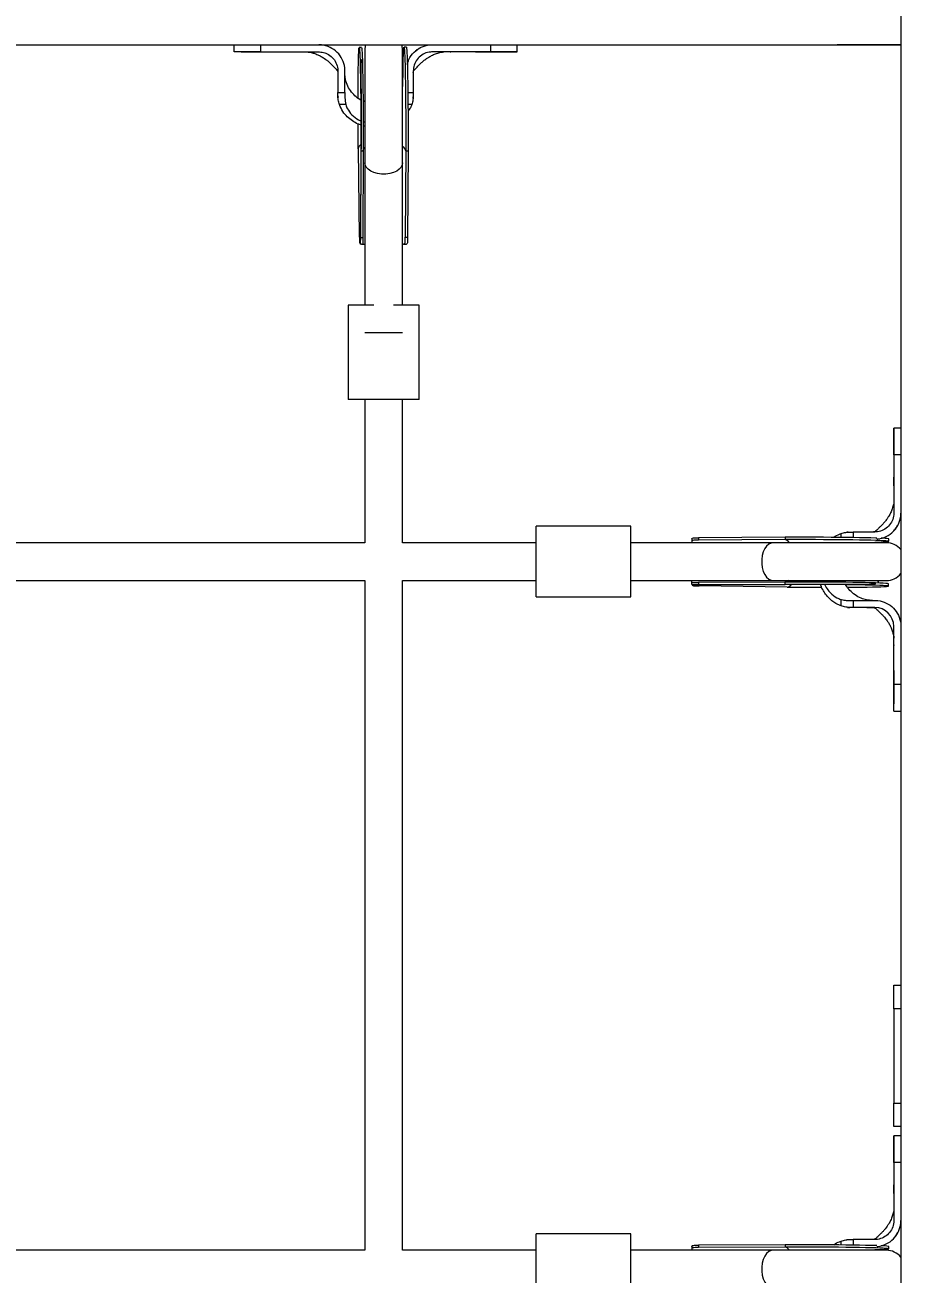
# Model space of a CAD drawing. Header units: millimetres. Extents: x -6879 to 7341, y -8047 to 7187.
# Drawn here: x -3356 to -2981, y 843 to 1373 of the extents above; entities that cross this region are included whole.
import ezdxf

# ---------------------------------------------------------------- set-up
doc = ezdxf.new("R2010")
doc.units = ezdxf.units.MM
for name, color, linetype in [('DIKOM_ОБЪЕКТ', 7, 'Continuous'), ('DIKOM_РАЗМЕР_ЗОНА', 7, 'Continuous'), ('DIKOM_РАЗМЕР_ОБЪЕКТА', 7, 'Continuous')]:
    doc.layers.add(name, color=color, linetype=linetype)
doc.styles.add('style1', font='arial.ttf', dxfattribs={"width": 0.8})
doc.dimstyles.new('1-50', dxfattribs={"dimtxt": 300, "dimasz": 200, "dimexe": 100, "dimexo": 0, "dimgap": 100, "dimtad": 0, "dimdec": 0, "dimtxsty": 'style1', "dimcen": 0, "dimclrd": 7, "dimclre": 7, "dimadec": 1, "dimazin": 2, "dimtfac": 1, "dimtdec": 0, "dimtmove": 1, "dimatfit": 3, "dimfxl": 0, "dimlwd": 25, "dimlwe": 18, "dimarcsym": 0})

# ---------------------------------------------------------------- blocks, each defined once
blk = doc.blocks.new('*D20')
at = {"layer": 'Defpoints', "color": 0, "transparency": 16777216}
for p in [(-335.47, 4138.44), (-5198.79, -5966.88), (-1568.13, -5966.88)]:
    blk.add_point(p, dxfattribs=at)
at = {"layer": 'DIKOM_РАЗМЕР_ОБЪЕКТА', "color": 7, "lineweight": 18, "transparency": 16777216}
for p, q in [((-335.47, 4138.44), (-5298.79, 4138.44)), ((-1568.13, -5966.88), (-5298.79, -5966.88))]:
    blk.add_line(p, q, dxfattribs=at)
at = {"layer": 'DIKOM_РАЗМЕР_ОБЪЕКТА', "color": 7, "lineweight": 25, "transparency": 16777216}
for p, q in [((-5198.79, 3938.44), (-5198.79, -81.84)), ((-5198.79, -5766.88), (-5198.79, -1161.62))]:
    blk.add_line(p, q, dxfattribs=at)
at = {"layer": 'DIKOM_РАЗМЕР_ОБЪЕКТА', "color": 7, "transparency": 16777216}
for points in [[(-5232.12, 3938.44), (-5165.46, 3938.44), (-5198.79, 4138.44)], [(-5232.12, -5766.88), (-5165.46, -5766.88), (-5198.79, -5966.88)]]:
    blk.add_solid(points, dxfattribs=at)
at = {"layer": 'DIKOM_РАЗМЕР_ОБЪЕКТА', "color": 0, "transparency": 16777216, "insert": (-5198.79, -621.73), "char_height": 300, "attachment_point": 5, "rotation": 90, "style": 'style1'}
blk.add_mtext('10100', dxfattribs=at)
blk = doc.blocks.new('*D19')
at = {"layer": 'Defpoints', "color": 0, "transparency": 16777216}
for p in [(5624.04, 6094.27), (-4435.35, 2864.29), (5624.04, -2640.11)]:
    blk.add_point(p, dxfattribs=at)
at = {"layer": 'DIKOM_РАЗМЕР_ОБЪЕКТА', "color": 7, "lineweight": 18, "transparency": 16777216}
for p, q in [((-4435.35, 2864.29), (-4435.35, 6194.27)), ((5624.04, -2640.11), (5624.04, 6194.27))]:
    blk.add_line(p, q, dxfattribs=at)
at = {"layer": 'DIKOM_РАЗМЕР_ОБЪЕКТА', "color": 7, "lineweight": 25, "transparency": 16777216}
for p, q in [((-4235.35, 6094.27), (2113.67, 6094.27)), ((5424.04, 6094.27), (3193.46, 6094.27))]:
    blk.add_line(p, q, dxfattribs=at)
at = {"layer": 'DIKOM_РАЗМЕР_ОБЪЕКТА', "color": 7, "transparency": 16777216}
for points in [[(-4235.35, 6127.6), (-4235.35, 6060.94), (-4435.35, 6094.27)], [(5424.04, 6127.6), (5424.04, 6060.94), (5624.04, 6094.27)]]:
    blk.add_solid(points, dxfattribs=at)
at = {"layer": 'DIKOM_РАЗМЕР_ОБЪЕКТА', "color": 0, "transparency": 16777216, "insert": (2653.56, 6094.27), "char_height": 300, "attachment_point": 5, "style": 'style1'}
blk.add_mtext('10100', dxfattribs=at)
blk = doc.blocks.new('*D18')
at = {"layer": 'Defpoints', "color": 0, "transparency": 16777216}
for p in [(-342.29, 5666.7), (-6681.79, -8047.27), (-1651.48, -8047.27)]:
    blk.add_point(p, dxfattribs=at)
at = {"layer": 'DIKOM_РАЗМЕР_ЗОНА', "color": 7, "lineweight": 18, "transparency": 16777216}
for p, q in [((-342.29, 5666.7), (-6781.79, 5666.7)), ((-1651.48, -8047.27), (-6781.79, -8047.27))]:
    blk.add_line(p, q, dxfattribs=at)
at = {"layer": 'DIKOM_РАЗМЕР_ЗОНА', "color": 7, "lineweight": 25, "transparency": 16777216}
for p, q in [((-6681.79, 5466.7), (-6681.79, -340.84)), ((-6681.79, -7847.27), (-6681.79, -1420.62))]:
    blk.add_line(p, q, dxfattribs=at)
at = {"layer": 'DIKOM_РАЗМЕР_ЗОНА', "color": 7, "transparency": 16777216}
for points in [[(-6715.12, 5466.7), (-6648.46, 5466.7), (-6681.79, 5666.7)], [(-6715.12, -7847.27), (-6648.46, -7847.27), (-6681.79, -8047.27)]]:
    blk.add_solid(points, dxfattribs=at)
at = {"layer": 'DIKOM_РАЗМЕР_ЗОНА', "color": 0, "transparency": 16777216, "insert": (-6681.79, -880.73), "char_height": 300, "attachment_point": 5, "rotation": 90, "style": 'style1'}
blk.add_mtext('13700', dxfattribs=at)
blk = doc.blocks.new('*D17')
at = {"layer": 'Defpoints', "color": 0, "transparency": 16777216}
for p in [(-5935.35, 6990.27), (-5935.35, 998.27), (7340.79, -2830.86)]:
    blk.add_point(p, dxfattribs=at)
at = {"layer": 'DIKOM_РАЗМЕР_ЗОНА', "color": 7, "lineweight": 18, "transparency": 16777216}
for p, q in [((-5935.35, 998.27), (-5935.35, 7090.27)), ((7340.79, -2830.86), (7340.79, 7090.27))]:
    blk.add_line(p, q, dxfattribs=at)
at = {"layer": 'DIKOM_РАЗМЕР_ЗОНА', "color": 7, "lineweight": 25, "transparency": 16777216}
for p, q in [((-5735.35, 6990.27), (2016.67, 6990.27)), ((7140.79, 6990.27), (3096.46, 6990.27))]:
    blk.add_line(p, q, dxfattribs=at)
at = {"layer": 'DIKOM_РАЗМЕР_ЗОНА', "color": 7, "transparency": 16777216}
for points in [[(-5735.35, 7023.6), (-5735.35, 6956.94), (-5935.35, 6990.27)], [(7140.79, 7023.6), (7140.79, 6956.94), (7340.79, 6990.27)]]:
    blk.add_solid(points, dxfattribs=at)
at = {"layer": 'DIKOM_РАЗМЕР_ЗОНА', "color": 0, "transparency": 16777216, "insert": (2556.56, 6990.27), "char_height": 300, "attachment_point": 5, "style": 'style1'}
blk.add_mtext('13300', dxfattribs=at)

msp = doc.modelspace()

# ---------------------------------------------------------------- linework, layer by layer
at = {"layer": 'DIKOM_ОБЪЕКТ', "color": 7, "linetype": 'Continuous', "lineweight": 15}
for p, q in [((-2985.35, 1464.18), (-2985.35, 164.18)), ((-4335.35, 1364.18), (-2985.35, 1364.18)), ((-3267.92, 1364.18), (-3267.92, 1361.18)), ((-3256.64, 1364.18), (-3256.64, 1361.18)), ((-3256.64, 1361.18), (-3231.93, 1361.18)), ((-3213.86, 1363.12), (-3214.86, 1363.12)), ((-3212.47, 1362.12), (-3212.47, 1314.12)), ((-3196.47, 1314.12), (-3196.47, 1362.12)), ((-3194.86, 1363.19), (-3195.86, 1363.19)), ((-3190.54, 1361.97), (-3191.35, 1361.22)), ((-3188.89, 1362.93), (-3190.65, 1361.88)), ((-3159.2, 1361.18), (-3183.92, 1361.18)), ((-3159.2, 1364.18), (-3159.2, 1361.18)), ((-3156.41, 1361.18), (-3155.14, 1361.18)), ((-3153.2, 1361.18), (-3147.93, 1361.18)), ((-3147.92, 1361.18), (-3147.92, 1364.18)), ((-2985.35, 1364.18), (-3012.35, 1364.18)), ((-3223.92, 1353.18), (-3223.92, 1352.18)), ((-3223.92, 1352.18), (-3223.92, 1344.04)), ((-3220.92, 1352.18), (-3220.92, 1353.18)), ((-3220.92, 1344.04), (-3220.92, 1352.18)), ((-3191.92, 1353.18), (-3191.92, 1352.18)), ((-3191.92, 1352.18), (-3191.92, 1344.04)), ((-3223.92, 1344.04), (-3220.92, 1344.04)), ((-3223.89, 1342.55), (-3223.87, 1341.83)), ((-3223.89, 1342.53), (-3223.83, 1341.83)), ((-3212.47, 1340.06), (-3213.2, 1340.38)), ((-3194.24, 1344.04), (-3191.92, 1344.04)), ((-3192.01, 1341.41), (-3191.98, 1342.1)), ((-3220.53, 1338.83), (-3223.25, 1338.83)), ((-3192.59, 1338.83), (-3194.19, 1338.83)), ((-3213.15, 1331.67), (-3212.47, 1331.42)), ((-3215.24, 1320.16), (-3214.8, 1282.89)), ((-3214.15, 1319.27), (-3214.34, 1281.3)), ((-3214.15, 1319.18), (-3214.33, 1282.5)), ((-3214.15, 1319.26), (-3214.15, 1319.18)), ((-3214.15, 1319.18), (-3213.15, 1319.18)), ((-3213.15, 1319.18), (-3213.33, 1282.51)), ((-3213.15, 1319.34), (-3212.99, 1319.93)), ((-3195.15, 1319.25), (-3195.34, 1282.58)), ((-3195.15, 1319.25), (-3194.15, 1319.26)), ((-3194.15, 1319.26), (-3194.34, 1282.58)), ((-3212.47, 1314.12), (-3212.47, 1253.83)), ((-3196.47, 1253.83), (-3196.47, 1314.12)), ((-3214.33, 1282.5), (-3213.33, 1282.51)), ((-3195.34, 1282.58), (-3194.34, 1282.58)), ((-3213.95, 1279.62), (-3212.9, 1279.63)), ((-3195.93, 1279.69), (-3194.87, 1279.7)), ((-3219.47, 1253.83), (-3219.47, 1213.83)), ((-3208.62, 1253.83), (-3219.47, 1253.83)), ((-3189.47, 1253.83), (-3200.32, 1253.83)), ((-3189.47, 1213.83), (-3189.47, 1253.83)), ((-3196.47, 1242.12), (-3212.47, 1242.12)), ((-3189.47, 1213.83), (-3219.47, 1213.83)), ((-3212.47, 1213.83), (-3212.47, 1153.06)), ((-3196.47, 1153.06), (-3196.47, 1213.83)), ((-2988.35, 1201.61), (-2988.35, 1196.33)), ((-2985.35, 1201.61), (-2988.35, 1201.61)), ((-2988.35, 1195.02), (-2988.35, 1198.13)), ((-2988.35, 1195.25), (-2988.35, 1197.49)), ((-2988.35, 1190.33), (-2988.35, 1165.61)), ((-2985.35, 1190.33), (-2988.35, 1190.33)), ((-3099.81, 1160.06), (-3139.81, 1160.06)), ((-3139.81, 1145.06), (-3139.81, 1160.06)), ((-3099.81, 1145.06), (-3099.81, 1160.06)), ((-2987.65, 1158.88), (-2986.6, 1160.64)), ((-3073.95, 1154.66), (-3073.95, 1153.61)), ((-3034.39, 1155.38), (-3071.07, 1155.19)), ((-3071.07, 1155.19), (-3071.07, 1154.19)), ((-3034.39, 1155.38), (-3034.39, 1154.38)), ((-3010.7, 1155.3), (-3010.7, 1156.95)), ((-3007.61, 1157.53), (-3008.18, 1157.52)), ((-2997.35, 1157.61), (-3005.49, 1157.61)), ((-3005.49, 1157.61), (-3005.49, 1155.23)), ((-2996.35, 1157.61), (-2997.35, 1157.61)), ((-2990.46, 1153.67), (-2990.45, 1154.67)), ((-2988.31, 1158.18), (-2988.01, 1158.51)), ((-3212.47, 1153.06), (-3496.47, 1153.06)), ((-3139.81, 1153.06), (-3196.47, 1153.06)), ((-3039.53, 1153.06), (-3099.81, 1153.06)), ((-3034.39, 1154.38), (-3071.07, 1154.19)), ((-2991.53, 1153.06), (-3039.53, 1153.06)), ((-3139.81, 1130.06), (-3139.81, 1145.06)), ((-3099.81, 1130.06), (-3099.81, 1145.06)), ((-3496.47, 1137.06), (-3212.47, 1137.06)), ((-3212.47, 1137.06), (-3212.47, 853.06)), ((-3196.47, 1137.06), (-3139.81, 1137.06)), ((-3196.47, 853.06), (-3196.47, 1137.06)), ((-3099.81, 1137.06), (-3039.53, 1137.06)), ((-3074.02, 1136.63), (-3074.02, 1135.58)), ((-3072.18, 1135.19), (-3034.38, 1135.38)), ((-3034.46, 1136.38), (-3071.14, 1136.2)), ((-3071.14, 1136.2), (-3071.14, 1135.2)), ((-3034.47, 1135.38), (-3071.14, 1135.2)), ((-3033.49, 1134.29), (-3070.76, 1134.73)), ((-3039.53, 1137.06), (-2991.53, 1137.06)), ((-3034.46, 1136.38), (-3034.47, 1135.38)), ((-3034.47, 1135.38), (-3034.38, 1135.38)), ((-3033.72, 1136.54), (-3034.31, 1136.38)), ((-2990.53, 1134.67), (-2990.53, 1135.67)), ((-3139.81, 1130.06), (-3099.81, 1130.06)), ((-3010.7, 1126.28), (-3010.7, 1129)), ((-3005.49, 1128.61), (-3005.49, 1125.61)), ((-3005.49, 1128.61), (-2997.35, 1128.61)), ((-2997.35, 1128.61), (-2996.35, 1128.61)), ((-3007.98, 1125.67), (-3007.2, 1125.66)), ((-3007.7, 1125.66), (-3007, 1125.65)), ((-2997.35, 1125.61), (-3005.49, 1125.61)), ((-2996.35, 1125.61), (-2997.35, 1125.61)), ((-2988.35, 1092.9), (-2988.35, 1117.61)), ((-2988.35, 1094.12), (-2988.35, 1087.49)), ((-2985.35, 1092.9), (-2988.35, 1092.9)), ((-2988.35, 1092.72), (-2988.35, 1092.33)), ((-2988.35, 1087.42), (-2988.35, 1084.69)), ((-2988.35, 1081.61), (-2985.35, 1081.61)), ((-2988.35, 965.48), (-2985.35, 965.48)), ((-2988.35, 955.48), (-2988.35, 965.48)), ((-2985.35, 955.48), (-2988.35, 955.48)), ((-2988.35, 955.48), (-2988.35, 915.48)), ((-2988.35, 915.48), (-2985.35, 915.48)), ((-2988.35, 905.48), (-2988.35, 915.48)), ((-2985.35, 905.48), (-2988.35, 905.48)), ((-2988.35, 901.61), (-2988.35, 896.33)), ((-2985.35, 901.61), (-2988.35, 901.61)), ((-2988.35, 895.02), (-2988.35, 898.13)), ((-2988.35, 895.25), (-2988.35, 897.49)), ((-2988.35, 890.33), (-2988.35, 865.61)), ((-2985.35, 890.33), (-2988.35, 890.33)), ((-3099.81, 860.06), (-3139.81, 860.06)), ((-3139.81, 845.06), (-3139.81, 860.06)), ((-3099.81, 845.06), (-3099.81, 860.06)), ((-2988.31, 858.18), (-2988.01, 858.51)), ((-2987.65, 858.88), (-2986.6, 860.64)), ((-3212.47, 853.06), (-3496.47, 853.06)), ((-3139.81, 853.06), (-3196.47, 853.06)), ((-3039.53, 853.06), (-3099.81, 853.06)), ((-3073.95, 854.66), (-3073.95, 853.61)), ((-3034.39, 855.38), (-3071.07, 855.19)), ((-3071.07, 855.19), (-3071.07, 854.19)), ((-3034.39, 854.38), (-3071.07, 854.19)), ((-2991.53, 853.06), (-3039.53, 853.06)), ((-3034.39, 855.38), (-3034.39, 854.38)), ((-3010.7, 855.3), (-3010.7, 856.95)), ((-3007.61, 857.53), (-3008.18, 857.52)), ((-2997.35, 857.61), (-3005.49, 857.61)), ((-3005.49, 857.61), (-3005.49, 855.23)), ((-2996.35, 857.61), (-2997.35, 857.61)), ((-2990.46, 853.67), (-2990.45, 854.67)), ((-3139.81, 830.06), (-3139.81, 845.06)), ((-3099.81, 830.06), (-3099.81, 845.06))]:
    msp.add_line(p, q, dxfattribs=at)
at = {"layer": 'DIKOM_ОБЪЕКТ', "color": 7, "linetype": 'Continuous', "lineweight": 15, "flags": 128}
for points in [[(-3215.34, 1341.65), (-3215.33, 1342.88), (-3215.32, 1345.93), (-3215.3, 1348.82), (-3215.27, 1351.52), (-3215.24, 1354), (-3215.2, 1356.22), (-3215.16, 1358.17), (-3215.11, 1359.82), (-3215.06, 1361.15), (-3215, 1362.15), (-3214.94, 1362.8), (-3214.88, 1363.1), (-3214.82, 1363.04), (-3214.75, 1362.63), (-3214.69, 1361.86), (-3214.62, 1360.76), (-3214.56, 1359.32), (-3214.5, 1357.58), (-3214.44, 1355.54), (-3214.39, 1353.23), (-3214.34, 1350.68), (-3214.29, 1347.91), (-3214.25, 1344.97), (-3214.21, 1341.87), (-3214.18, 1338.67), (-3214.16, 1335.39), (-3214.15, 1332.07), (-3214.14, 1328.75), (-3214.13, 1325.47), (-3214.14, 1322.27), (-3214.15, 1319.18), (-3214.15, 1319.18)], [(-3213.86, 1363.12), (-3213.82, 1363.04), (-3213.75, 1362.63), (-3213.69, 1361.87), (-3213.62, 1360.76), (-3213.56, 1359.33), (-3213.5, 1357.58), (-3213.44, 1355.54), (-3213.39, 1353.23), (-3213.34, 1350.68), (-3213.29, 1347.92), (-3213.25, 1344.97), (-3213.21, 1341.88), (-3213.18, 1338.67), (-3213.16, 1335.39), (-3213.15, 1332.07), (-3213.14, 1328.76), (-3213.13, 1325.48), (-3213.14, 1322.27), (-3213.15, 1319.18)], [(-3212.2, 1364.18), (-3212.27, 1363.9), (-3212.47, 1362.12)], [(-3196.47, 1362.12), (-3196.67, 1363.9), (-3196.74, 1364.18)], [(-3196.32, 1346.49), (-3196.3, 1348.9), (-3196.28, 1351.6), (-3196.24, 1354.07), (-3196.21, 1356.3), (-3196.16, 1358.24), (-3196.11, 1359.89), (-3196.06, 1361.22), (-3196, 1362.22), (-3195.94, 1362.87), (-3195.88, 1363.17), (-3195.82, 1363.11), (-3195.75, 1362.7), (-3195.69, 1361.94), (-3195.63, 1360.83), (-3195.56, 1359.4), (-3195.5, 1357.65), (-3195.44, 1355.61), (-3195.39, 1353.3), (-3195.34, 1350.75), (-3195.29, 1347.99), (-3195.25, 1345.04), (-3195.22, 1341.95), (-3195.19, 1338.74), (-3195.16, 1335.46), (-3195.15, 1332.14), (-3195.14, 1328.83), (-3195.14, 1325.55), (-3195.14, 1322.34), (-3195.15, 1319.25)], [(-3194.86, 1363.19), (-3194.82, 1363.12), (-3194.75, 1362.7), (-3194.69, 1361.94), (-3194.63, 1360.84), (-3194.56, 1359.4), (-3194.5, 1357.65), (-3194.44, 1355.62), (-3194.39, 1353.31), (-3194.34, 1350.76), (-3194.29, 1347.99), (-3194.25, 1345.05), (-3194.22, 1341.95), (-3194.19, 1338.75), (-3194.17, 1335.47), (-3194.15, 1332.15), (-3194.14, 1328.83), (-3194.14, 1325.55), (-3194.14, 1322.35), (-3194.15, 1319.26)], [(-3215.24, 1320.16), (-3215.27, 1323.29), (-3215.3, 1326.52), (-3215.32, 1329.81), (-3215.32, 1330.65)], [(-3212.99, 1319.93), (-3212.99, 1319.94), (-3212.47, 1320.63)], [(-3196.47, 1314.12), (-3196.58, 1313.34), (-3197.04, 1312.34), (-3197.85, 1311.42), (-3198.97, 1310.63), (-3200.35, 1310), (-3201.92, 1309.57), (-3203.61, 1309.34), (-3205.34, 1309.34), (-3207.03, 1309.57), (-3208.6, 1310), (-3209.97, 1310.63), (-3211.09, 1311.42), (-3211.9, 1312.34), (-3212.37, 1313.34), (-3212.47, 1314.12)], [(-2995.56, 1155.01), (-2995.99, 1155.03), (-2998.03, 1155.09), (-3000.34, 1155.14), (-3002.89, 1155.19), (-3005.66, 1155.24), (-3008.6, 1155.28), (-3011.69, 1155.31), (-3014.9, 1155.34), (-3018.18, 1155.36), (-3021.5, 1155.38), (-3024.82, 1155.39), (-3028.1, 1155.39), (-3031.3, 1155.39), (-3034.39, 1155.38)], [(-3039.53, 1153.06), (-3040.31, 1152.95), (-3041.31, 1152.49), (-3042.22, 1151.68), (-3043.02, 1150.56), (-3043.64, 1149.18), (-3044.08, 1147.61), (-3044.3, 1145.92), (-3044.3, 1144.19), (-3044.08, 1142.5), (-3043.64, 1140.93), (-3043.02, 1139.56), (-3042.22, 1138.44), (-3041.31, 1137.63), (-3040.31, 1137.16), (-3039.53, 1137.06)], [(-2996.4, 1153.34), (-2995.4, 1153.37), (-2993.75, 1153.42), (-2992.42, 1153.47), (-2991.43, 1153.53), (-2990.78, 1153.59), (-2990.48, 1153.65), (-2990.53, 1153.71), (-2990.95, 1153.78), (-2991.71, 1153.84), (-2992.82, 1153.9), (-2994.25, 1153.97), (-2996, 1154.03), (-2998.04, 1154.09), (-3000.34, 1154.14), (-3002.89, 1154.19), (-3005.66, 1154.24), (-3008.6, 1154.28), (-3011.7, 1154.31), (-3014.9, 1154.34), (-3018.18, 1154.36), (-3021.5, 1154.38), (-3024.82, 1154.39), (-3028.1, 1154.39), (-3031.3, 1154.39), (-3034.39, 1154.38)], [(-3007.94, 1134.21), (-3007.72, 1134.21), (-3004.82, 1134.23), (-3002.13, 1134.26), (-2999.65, 1134.29), (-2997.42, 1134.33), (-2995.48, 1134.37), (-2993.83, 1134.42), (-2992.5, 1134.47), (-2991.5, 1134.53), (-2990.85, 1134.59), (-2990.55, 1134.65), (-2990.61, 1134.71), (-2991.02, 1134.78), (-2991.78, 1134.84), (-2992.89, 1134.91), (-2994.32, 1134.97), (-2996.07, 1135.03), (-2998.11, 1135.09), (-3000.42, 1135.14), (-3002.97, 1135.19), (-3005.73, 1135.24), (-3008.68, 1135.28), (-3011.77, 1135.32), (-3014.98, 1135.35), (-3018.26, 1135.37), (-3021.58, 1135.38), (-3024.89, 1135.39), (-3028.17, 1135.4), (-3031.38, 1135.39), (-3034.47, 1135.38)], [(-2990.53, 1135.67), (-2990.6, 1135.71), (-2991.02, 1135.78), (-2991.78, 1135.84), (-2992.89, 1135.91), (-2994.32, 1135.97), (-2996.07, 1136.03), (-2998.11, 1136.09), (-3000.41, 1136.14), (-3002.96, 1136.19), (-3005.73, 1136.24), (-3008.67, 1136.28), (-3011.77, 1136.32), (-3014.97, 1136.35), (-3018.26, 1136.37), (-3021.57, 1136.38), (-3024.89, 1136.39), (-3028.17, 1136.4), (-3031.37, 1136.39), (-3034.46, 1136.38)], [(-3033.01, 1137.06), (-3033.71, 1136.54), (-3033.72, 1136.54)], [(-3033.49, 1134.29), (-3030.36, 1134.26), (-3027.13, 1134.23), (-3023.83, 1134.21), (-3020.51, 1134.2), (-3018.9, 1134.19)], [(-2988.37, 1109.77), (-2988.37, 1109.62), (-2988.37, 1109.48)], [(-3039.53, 853.06), (-3040.31, 852.95), (-3041.31, 852.49), (-3042.22, 851.68), (-3043.02, 850.56), (-3043.64, 849.18), (-3044.08, 847.61), (-3044.3, 845.92), (-3044.3, 844.19), (-3044.08, 842.5), (-3043.64, 840.93), (-3043.02, 839.56), (-3042.22, 838.44), (-3041.31, 837.63), (-3040.31, 837.16), (-3039.53, 837.06)], [(-2995.56, 855.01), (-2995.99, 855.03), (-2998.03, 855.09), (-3000.34, 855.14), (-3002.89, 855.19), (-3005.66, 855.24), (-3008.6, 855.28), (-3011.69, 855.31), (-3014.9, 855.34), (-3018.18, 855.36), (-3021.5, 855.38), (-3024.82, 855.39), (-3028.1, 855.39), (-3031.3, 855.39), (-3034.39, 855.38)], [(-2996.32, 853.35), (-2995.4, 853.37), (-2993.75, 853.42), (-2992.42, 853.47), (-2991.43, 853.53), (-2990.78, 853.59), (-2990.48, 853.65), (-2990.53, 853.71), (-2990.95, 853.78), (-2991.71, 853.84), (-2992.82, 853.9), (-2994.25, 853.97), (-2996, 854.03), (-2998.04, 854.09), (-3000.34, 854.14), (-3002.89, 854.19), (-3005.66, 854.24), (-3008.6, 854.28), (-3011.7, 854.31), (-3014.9, 854.34), (-3018.18, 854.36), (-3021.5, 854.38), (-3024.82, 854.39), (-3028.1, 854.39), (-3031.3, 854.39), (-3034.39, 854.38)]]:
    msp.add_lwpolyline(points, dxfattribs=at)
at = {"layer": 'DIKOM_ОБЪЕКТ', "color": 7, "linetype": 'Continuous', "lineweight": 15}
for centre, radius, start, end in [((-3212.56, 1319.74), 2.71, 122.8931, 171.0571), ((-3197.74, 1318.78), 2.63, 10.4296, 61.2083), ((-2993.57, 1137.17), 17.78, 79.9007, 90.3391), ((-3034.87, 1151.79), 2.63, 28.7931, 79.6009), ((-2991.53, 1145.06), 8, 39.4296, 90), ((-2991.53, 1145.06), 8, 270, 320.5704), ((-3033.9, 1136.94), 2.68, 278.7715, 326.0939), ((-2996.35, 1117.61), 8, 0.0008, 89.9983), ((-3034.87, 851.79), 2.63, 28.8011, 79.5979), ((-2993.57, 837.16), 17.79, 79.9043, 90.3356), ((-2991.53, 845.06), 8, 39.4296, 90)]:
    msp.add_arc(centre, radius, start, end, dxfattribs=at)
for points, knots in [([(-3256.64, 1361.18), (-3256.72, 1361.18), (-3257.13, 1361.18), (-3258.85, 1361.18), (-3261.26, 1361.18), (-3263.8, 1361.18), (-3265.64, 1361.18), (-3266.97, 1361.18), (-3267.78, 1361.18), (-3267.86, 1361.18), (-3267.9, 1361.18)], [0, 0, 0, 0, 0.012382, 0.06189, 0.261129, 0.409637, 0.562454, 0.710965, 0.863783, 1, 1, 1, 1]), ([(-3264.81, 1361.18), (-3263.9, 1361.18), (-3260.77, 1361.18), (-3257.63, 1361.18), (-3255.41, 1361.18)], [0, 0, 0, 0, 0.291679, 1, 1, 1, 1]), ([(-3257.29, 1361.18), (-3256.36, 1361.18), (-3254.4, 1361.18), (-3251.9, 1361.18), (-3250.6, 1361.18)], [0, 0, 0, 0, 0.477558, 1, 1, 1, 1]), ([(-3237.35, 1361.16), (-3237.28, 1361.16), (-3237.15, 1361.16), (-3237.02, 1361.16), (-3236.95, 1361.16)], [0, 0, 0, 0, 0.498407, 1, 1, 1, 1]), ([(-3236.89, 1361.18), (-3236.58, 1361.16), (-3235.98, 1361.14), (-3234.44, 1360.79), (-3232.89, 1360.24), (-3231.39, 1359.52), (-3230.15, 1358.79), (-3229.03, 1358.03), (-3228.08, 1357.3), (-3227.03, 1356.34), (-3225.97, 1355.2), (-3225.06, 1354.33), (-3224.4, 1353.62), (-3224.1, 1353.17), (-3224.02, 1352.97), (-3224, 1352.91), (-3223.99, 1352.89), (-3223.98, 1352.86), (-3223.97, 1352.83), (-3223.94, 1352.75), (-3223.94, 1352.74), (-3223.93, 1352.64), (-3223.92, 1352.6), (-3223.91, 1352.28), (-3223.92, 1351.88), (-3223.92, 1351.53)], [0, 0, 0, 0, 0.124107, 0.238096, 0.339916, 0.425644, 0.508326, 0.557897, 0.611277, 0.676137, 0.757218, 0.82399, 0.864584, 0.883783, 0.887181, 0.888511, 0.889679, 0.890775, 0.8919, 0.894482, 0.91179, 0.925077, 0.932807, 0.941954, 1, 1, 1, 1]), ([(-3231.93, 1361.18), (-3231.84, 1361.18), (-3231.38, 1361.18), (-3230.17, 1361.05), (-3228.24, 1360.43), (-3226.13, 1358.92), (-3224.56, 1356.69), (-3223.97, 1354.64), (-3223.93, 1353.46), (-3223.92, 1353.18)], [0, 0, 0, 0, 0.0220677, 0.1106368, 0.289025, 0.5028958, 0.7177187, 0.9318334, 1, 1, 1, 1]), ([(-3220.92, 1353.18), (-3220.92, 1353.27), (-3220.92, 1353.69), (-3221.04, 1355.34), (-3221.84, 1358.09), (-3224.03, 1361.15), (-3227.12, 1363.3), (-3229.92, 1364.12), (-3231.53, 1364.17), (-3231.92, 1364.18)], [0, 0, 0, 0, 0.014813, 0.074113, 0.288781, 0.503464, 0.718035, 0.933097, 1, 1, 1, 1]), ([(-3194.45, 1355.78), (-3194.28, 1356.54), (-3193.81, 1358.52), (-3191.74, 1361.17), (-3188.69, 1363.33), (-3185.89, 1364.12), (-3184.29, 1364.17), (-3183.92, 1364.18)], [0, 0, 0, 0, 0.160218, 0.415635, 0.669909, 0.924314, 1, 1, 1, 1]), ([(-3191.92, 1352.36), (-3191.92, 1352.45), (-3191.92, 1352.63), (-3191.9, 1352.68), (-3191.9, 1352.72), (-3191.88, 1352.8), (-3191.87, 1352.84), (-3191.86, 1352.87), (-3191.85, 1352.9), (-3191.82, 1352.96), (-3191.73, 1353.21), (-3191.19, 1353.9), (-3190.29, 1354.81), (-3189.09, 1356.08), (-3188, 1357.08), (-3187.12, 1357.8), (-3186.2, 1358.45), (-3185.1, 1359.15), (-3183.68, 1359.92), (-3181.93, 1360.64), (-3180.11, 1361.12), (-3179.42, 1361.16), (-3179.05, 1361.18)], [0, 0, 0, 0, 0.018191, 0.034395, 0.052854, 0.056715, 0.058316, 0.059781, 0.061257, 0.062949, 0.067436, 0.091968, 0.17106, 0.268633, 0.337571, 0.396375, 0.442784, 0.502185, 0.5935, 0.710967, 0.847912, 1, 1, 1, 1]), ([(-3183.92, 1361.18), (-3184.14, 1361.17), (-3185.26, 1361.14), (-3187.25, 1360.62), (-3189.53, 1359.1), (-3191.16, 1356.91), (-3191.85, 1354.81), (-3191.9, 1353.55), (-3191.92, 1353.18)], [0, 0, 0, 0, 0.054117, 0.26833, 0.482537, 0.697287, 0.911982, 1, 1, 1, 1]), ([(-3190.8, 1361.76), (-3190.85, 1361.72), (-3190.96, 1361.63), (-3191.08, 1361.53), (-3191.14, 1361.47)], [0, 0, 0, 0, 0.499813, 1, 1, 1, 1]), ([(-3176.26, 1361.17), (-3176.21, 1361.17), (-3176.11, 1361.17), (-3176.01, 1361.17), (-3175.96, 1361.17)], [0, 0, 0, 0, 0.500001, 1, 1, 1, 1]), ([(-3165.52, 1361.18), (-3164.21, 1361.18), (-3161.7, 1361.18), (-3159.74, 1361.18), (-3158.81, 1361.18)], [0, 0, 0, 0, 0.5225397, 1, 1, 1, 1]), ([(-3160.79, 1361.18), (-3159.49, 1361.18), (-3157, 1361.18), (-3154.67, 1361.18), (-3153.55, 1361.18)], [0, 0, 0, 0, 0.521835, 1, 1, 1, 1]), ([(-3147.94, 1361.18), (-3147.93, 1361.18), (-3147.84, 1361.18), (-3148.2, 1361.18), (-3149.05, 1361.18), (-3150.49, 1361.18), (-3152.42, 1361.18), (-3155.2, 1361.18), (-3157.69, 1361.18), (-3159.2, 1361.18)], [0, 0, 0, 0, 0.012296, 0.165146, 0.313683, 0.466528, 0.615072, 0.767915, 1, 1, 1, 1]), ([(-3156.19, 1361.18), (-3155.58, 1361.18), (-3154.36, 1361.18), (-3153.58, 1361.18), (-3153.2, 1361.18)], [0, 0, 0, 0, 0.507939, 1, 1, 1, 1]), ([(-3213.76, 1357.88), (-3213.81, 1357.83), (-3213.95, 1357.68), (-3214.09, 1356.94), (-3214.18, 1355.56), (-3214.21, 1353.79), (-3214.2, 1351.96), (-3214.16, 1350.11), (-3214.13, 1348.2), (-3214.09, 1345.8), (-3214.05, 1342.82), (-3214.02, 1339.23), (-3213.99, 1335.45), (-3213.97, 1331.61), (-3213.96, 1327.86), (-3213.96, 1323.9), (-3213.97, 1321.33), (-3213.98, 1320)], [0, 0, 0, 0, 0.037947, 0.115614, 0.188284, 0.255414, 0.316584, 0.355564, 0.402645, 0.459289, 0.525496, 0.601264, 0.686585, 0.756875, 0.832543, 0.913588, 1, 1, 1, 1]), ([(-3214.03, 1340.75), (-3214.15, 1340.8), (-3215.14, 1341.22), (-3216.75, 1342.55), (-3218.69, 1344.7), (-3220.12, 1347.36), (-3220.78, 1349.86), (-3220.92, 1351.51), (-3220.92, 1352.13), (-3220.92, 1352.19)], [0, 0, 0, 0, 0.027379, 0.230277, 0.436859, 0.646443, 0.868895, 0.985319, 1, 1, 1, 1]), ([(-3223.92, 1342.96), (-3223.92, 1343.05), (-3223.92, 1343.41), (-3223.92, 1343.77), (-3223.92, 1344.04)], [0, 0, 0, 0, 0.256289, 1, 1, 1, 1]), ([(-3223.25, 1338.83), (-3223.45, 1339.49), (-3223.84, 1340.83), (-3223.89, 1342.24), (-3223.92, 1342.96)], [0, 0, 0, 0, 0.491621, 1, 1, 1, 1]), ([(-3220.92, 1344.04), (-3220.92, 1343.96), (-3220.92, 1343.53), (-3220.91, 1342.77), (-3220.95, 1341.1), (-3220.71, 1339.8), (-3220.53, 1338.83)], [0, 0, 0, 0, 0.048434, 0.242252, 0.436054, 1, 1, 1, 1]), ([(-3191.92, 1342.96), (-3191.94, 1342.27), (-3191.99, 1340.86), (-3192.38, 1339.51), (-3192.59, 1338.83)], [0, 0, 0, 0, 0.4921518, 1, 1, 1, 1]), ([(-3191.92, 1344.04), (-3191.92, 1343.95), (-3191.92, 1343.59), (-3191.92, 1343.23), (-3191.92, 1342.96)], [0, 0, 0, 0, 0.256276, 1, 1, 1, 1]), ([(-3213.97, 1330.13), (-3214.43, 1330.28), (-3215.74, 1330.72), (-3217.78, 1331.89), (-3219.96, 1333.63), (-3221.96, 1335.92), (-3222.8, 1337.81), (-3223.25, 1338.83)], [0, 0, 0, 0, 0.110482, 0.312481, 0.528792, 0.7449, 1, 1, 1, 1]), ([(-3220.53, 1338.83), (-3220.32, 1338.25), (-3219.75, 1336.66), (-3217.95, 1334.38), (-3215.87, 1332.62), (-3214.35, 1332.11), (-3213.97, 1331.98)], [0, 0, 0, 0, 0.189054, 0.516326, 0.879231, 1, 1, 1, 1]), ([(-3192.59, 1338.83), (-3192.75, 1338.39), (-3193.12, 1337.37), (-3193.79, 1336.51), (-3194.17, 1336.02)], [0, 0, 0, 0, 0.433537, 1, 1, 1, 1]), ([(-3212.47, 1329.64), (-3212.59, 1329.66), (-3212.82, 1329.7), (-3213.04, 1329.79), (-3213.14, 1329.83)], [0, 0, 0, 0, 0.5268249, 1, 1, 1, 1]), ([(-3214.8, 1282.89), (-3214.79, 1282.39), (-3214.78, 1281.39), (-3214.71, 1280.36), (-3214.55, 1279.82), (-3214.27, 1279.84), (-3214.17, 1279.85)], [0, 0, 0, 0, 0.282213, 0.564506, 0.843704, 1, 1, 1, 1]), ([(-3213.95, 1279.68), (-3214.04, 1279.68), (-3214.26, 1279.67), (-3214.34, 1280.24), (-3214.35, 1281.2), (-3214.34, 1282.08), (-3214.33, 1282.5)], [0, 0, 0, 0, 0.1891674, 0.4651229, 0.7469637, 1, 1, 1, 1]), ([(-3213.33, 1282.51), (-3213.34, 1282.02), (-3213.35, 1281.05), (-3213.34, 1280.06), (-3213.14, 1279.6), (-3212.84, 1279.58), (-3212.53, 1279.76), (-3212.47, 1279.8)], [0, 0, 0, 0, 0.241019, 0.482113, 0.719958, 0.946043, 1, 1, 1, 1]), ([(-3196.45, 1279.9), (-3196.33, 1279.83), (-3195.94, 1279.62), (-3195.6, 1279.71), (-3195.39, 1280.25), (-3195.35, 1281.22), (-3195.34, 1282.13), (-3195.34, 1282.58)], [0, 0, 0, 0, 0.099893, 0.334575, 0.554519, 0.779412, 1, 1, 1, 1]), ([(-3194.34, 1282.58), (-3194.34, 1282.09), (-3194.34, 1281.12), (-3194.42, 1280.16), (-3194.55, 1279.7), (-3194.8, 1279.74), (-3194.87, 1279.76)], [0, 0, 0, 0, 0.294994, 0.590072, 0.881899, 1, 1, 1, 1]), ([(-2988.35, 1190.33), (-2988.35, 1190.41), (-2988.35, 1190.83), (-2988.35, 1192.54), (-2988.35, 1194.96), (-2988.35, 1197.49), (-2988.35, 1199.33), (-2988.35, 1200.67), (-2988.35, 1201.48), (-2988.35, 1201.56), (-2988.35, 1201.59)], [0, 0, 0, 0, 0.012373, 0.061892, 0.261124, 0.409634, 0.562455, 0.710965, 0.863782, 1, 1, 1, 1]), ([(-2988.35, 1196.33), (-2988.35, 1195.95), (-2988.35, 1195.17), (-2988.35, 1193.96), (-2988.35, 1193.34)], [0, 0, 0, 0, 0.492049, 1, 1, 1, 1]), ([(-2988.35, 1195.98), (-2988.35, 1194.86), (-2988.35, 1192.53), (-2988.35, 1190.04), (-2988.35, 1188.74)], [0, 0, 0, 0, 0.47816, 1, 1, 1, 1]), ([(-2988.35, 1190.72), (-2988.35, 1189.79), (-2988.35, 1187.83), (-2988.35, 1185.32), (-2988.35, 1184.01)], [0, 0, 0, 0, 0.477465, 1, 1, 1, 1]), ([(-2988.35, 1177.16), (-2988.35, 1177.15), (-2988.35, 1177.08), (-2988.35, 1177.46), (-2988.35, 1178.3), (-2988.35, 1179.47), (-2988.35, 1180.39), (-2988.35, 1180.81)], [0, 0, 0, 0, 0.0642441, 0.3067979, 0.5493337, 0.7919006, 1, 1, 1, 1]), ([(-2988.35, 1170.48), (-2988.37, 1170.12), (-2988.42, 1169.42), (-2988.9, 1167.6), (-2989.61, 1165.85), (-2990.38, 1164.43), (-2991.08, 1163.33), (-2991.74, 1162.41), (-2992.45, 1161.53), (-2993.31, 1160.58), (-2994.35, 1159.68), (-2995.12, 1158.8), (-2995.81, 1158.21), (-2996.32, 1157.8), (-2996.57, 1157.71), (-2996.63, 1157.69), (-2996.67, 1157.67), (-2996.69, 1157.66), (-2996.73, 1157.65), (-2996.82, 1157.63), (-2996.88, 1157.63), (-2996.93, 1157.61), (-2997.23, 1157.61), (-2997.34, 1157.61), (-2997.39, 1157.61)], [0, 0, 0, 0, 0.150024, 0.285117, 0.400989, 0.491063, 0.549658, 0.595449, 0.653446, 0.721447, 0.788235, 0.844923, 0.895829, 0.920036, 0.924456, 0.926127, 0.927591, 0.929035, 0.930607, 0.93442, 0.957297, 0.976133, 0.990799, 1, 1, 1, 1]), ([(-2988.37, 1170.8), (-2988.37, 1170.72), (-2988.37, 1170.57), (-2988.37, 1170.4), (-2988.37, 1170.32)], [0, 0, 0, 0, 0.498082, 1, 1, 1, 1]), ([(-2988.35, 1165.61), (-2988.36, 1165.39), (-2988.39, 1164.27), (-2988.92, 1162.28), (-2990.43, 1160.01), (-2992.62, 1158.37), (-2994.72, 1157.68), (-2995.98, 1157.63), (-2996.35, 1157.61)], [0, 0, 0, 0, 0.054127, 0.268334, 0.482541, 0.697299, 0.912, 1, 1, 1, 1]), ([(-2995.55, 1154.65), (-2995.4, 1154.66), (-2994, 1154.75), (-2991.42, 1155.56), (-2988.35, 1157.75), (-2986.2, 1160.86), (-2985.41, 1163.65), (-2985.36, 1165.25), (-2985.35, 1165.61)], [0, 0, 0, 0, 0.029101, 0.255512, 0.481939, 0.707378, 0.932898, 1, 1, 1, 1]), ([(-3073.89, 1154.66), (-3073.89, 1154.76), (-3073.9, 1155.01), (-3073.33, 1155.14), (-3072.37, 1155.19), (-3071.49, 1155.19), (-3071.07, 1155.19)], [0, 0, 0, 0, 0.189174, 0.465134, 0.746934, 1, 1, 1, 1]), ([(-3013.8, 1155.33), (-3013.76, 1155.36), (-3013.04, 1155.97), (-3011.96, 1156.47), (-3010.91, 1156.87), (-3010.7, 1156.95)], [0, 0, 0, 0, 0.039696, 0.803416, 1, 1, 1, 1]), ([(-3010.7, 1156.95), (-3010.04, 1157.14), (-3008.7, 1157.54), (-3007.29, 1157.59), (-3006.57, 1157.61)], [0, 0, 0, 0, 0.491698, 1, 1, 1, 1]), ([(-3006.57, 1157.61), (-3006.48, 1157.61), (-3006.12, 1157.61), (-3005.76, 1157.61), (-3005.49, 1157.61)], [0, 0, 0, 0, 0.256701, 1, 1, 1, 1]), ([(-2988.06, 1158.39), (-2988, 1158.45), (-2987.9, 1158.57), (-2987.81, 1158.68), (-2987.77, 1158.73)], [0, 0, 0, 0, 0.500185, 1, 1, 1, 1]), ([(-3071.07, 1154.19), (-3071.55, 1154.19), (-3072.52, 1154.18), (-3073.51, 1154.12), (-3073.98, 1153.87), (-3073.99, 1153.51), (-3073.8, 1153.16), (-3073.75, 1153.07)], [0, 0, 0, 0, 0.236419, 0.472942, 0.706282, 0.92809, 1, 1, 1, 1]), ([(-3073.84, 1137.06), (-3073.89, 1136.97), (-3074.09, 1136.62), (-3074, 1136.35), (-3073.47, 1136.19), (-3072.5, 1136.18), (-3071.59, 1136.19), (-3071.14, 1136.2)], [0, 0, 0, 0, 0.086116, 0.324406, 0.547709, 0.776042, 1, 1, 1, 1]), ([(-3071.14, 1135.2), (-3071.63, 1135.19), (-3072.6, 1135.18), (-3073.57, 1135.21), (-3074.03, 1135.3), (-3073.98, 1135.52), (-3073.97, 1135.58)], [0, 0, 0, 0, 0.294955, 0.590048, 0.881897, 1, 1, 1, 1]), ([(-3073.8, 1135.36), (-3073.8, 1135.24), (-3073.81, 1134.96), (-3073.23, 1134.81), (-3072.21, 1134.75), (-3071.25, 1134.74), (-3070.76, 1134.73)], [0, 0, 0, 0, 0.189934, 0.454969, 0.723291, 1, 1, 1, 1]), ([(-3033.65, 1135.55), (-3032.59, 1135.56), (-3030.5, 1135.57), (-3027.25, 1135.57), (-3024.04, 1135.57), (-3020.91, 1135.57), (-3017.9, 1135.57), (-3014.17, 1135.56), (-3009.95, 1135.54), (-3005.64, 1135.53), (-3002.2, 1135.53), (-2999.62, 1135.55), (-2997.8, 1135.59), (-2996.68, 1135.68), (-2996.06, 1135.77), (-2996.01, 1135.89), (-2996, 1135.94)], [0, 0, 0, 0, 0.069559, 0.136979, 0.20223, 0.265317, 0.326201, 0.384874, 0.495391, 0.596972, 0.689603, 0.773296, 0.848128, 0.914231, 0.971786, 1, 1, 1, 1]), ([(-3010.7, 1126.28), (-3011.14, 1126.45), (-3012.83, 1127.11), (-3014.97, 1128.64), (-3016.92, 1130.77), (-3018.24, 1132.77), (-3019.08, 1134.39), (-3019.38, 1135.39), (-3019.43, 1135.57)], [0, 0, 0, 0, 0.107199, 0.415499, 0.589134, 0.762861, 0.958558, 1, 1, 1, 1]), ([(-3017.66, 1135.57), (-3017.61, 1135.43), (-3017.29, 1134.53), (-3016.29, 1133.03), (-3014.46, 1130.91), (-3012.46, 1129.59), (-3011.03, 1129.11), (-3010.7, 1129)], [0, 0, 0, 0, 0.044107, 0.287577, 0.540035, 0.892543, 1, 1, 1, 1]), ([(-2997.3, 1128.61), (-2997.73, 1128.62), (-2998.58, 1128.64), (-2999.83, 1128.83), (-3001.04, 1129.13), (-3002.74, 1129.72), (-3004.83, 1130.84), (-3006.99, 1132.78), (-3008.32, 1134.4), (-3008.75, 1135.41), (-3008.8, 1135.54)], [0, 0, 0, 0, 0.090625, 0.180695, 0.268641, 0.354296, 0.562571, 0.767894, 0.969526, 1, 1, 1, 1]), ([(-2994.87, 1136.35), (-2994.83, 1136.4), (-2994.78, 1136.48), (-2995.3, 1136.89), (-2995.53, 1137.06)], [0, 0, 0, 0, 0.574567, 1, 1, 1, 1]), ([(-3010.7, 1129), (-3010.62, 1128.98), (-3010.22, 1128.86), (-3009.47, 1128.71), (-3008.63, 1128.62), (-3007.44, 1128.61), (-3006.45, 1128.61), (-3005.63, 1128.61), (-3005.49, 1128.61)], [0, 0, 0, 0, 0.048414, 0.242097, 0.435725, 0.532486, 0.919395, 1, 1, 1, 1]), ([(-2996.35, 1128.61), (-2996.27, 1128.61), (-2995.84, 1128.61), (-2994.19, 1128.49), (-2991.44, 1127.69), (-2988.38, 1125.5), (-2986.23, 1122.42), (-2985.42, 1119.61), (-2985.36, 1118), (-2985.35, 1117.61)], [0, 0, 0, 0, 0.014799, 0.074107, 0.288783, 0.503453, 0.718035, 0.933089, 1, 1, 1, 1]), ([(-3006.57, 1125.61), (-3007.27, 1125.64), (-3008.68, 1125.69), (-3010.02, 1126.08), (-3010.7, 1126.28)], [0, 0, 0, 0, 0.492102, 1, 1, 1, 1]), ([(-3005.49, 1125.61), (-3005.58, 1125.61), (-3005.94, 1125.61), (-3006.3, 1125.61), (-3006.57, 1125.61)], [0, 0, 0, 0, 0.256137, 1, 1, 1, 1]), ([(-2999.66, 1125.61), (-2999.7, 1125.61), (-2999.78, 1125.61), (-2999.59, 1125.61), (-2998.94, 1125.61), (-2998.21, 1125.61), (-2997.66, 1125.61), (-2997.15, 1125.61), (-2996.89, 1125.61), (-2996.82, 1125.59), (-2996.78, 1125.59), (-2996.71, 1125.57), (-2996.67, 1125.56), (-2996.65, 1125.55), (-2996.61, 1125.53), (-2996.55, 1125.51), (-2996.31, 1125.41), (-2995.8, 1125.01), (-2995.08, 1124.37), (-2994.23, 1123.45), (-2993.2, 1122.52), (-2992.35, 1121.58), (-2991.69, 1120.75), (-2991.07, 1119.88), (-2990.37, 1118.79), (-2989.6, 1117.35), (-2988.89, 1115.59), (-2988.41, 1113.74), (-2988.37, 1113.02), (-2988.35, 1112.64)], [0, 0, 0, 0, 0.038805, 0.073968, 0.124841, 0.172223, 0.205993, 0.227862, 0.241702, 0.25434, 0.268538, 0.271437, 0.272635, 0.273739, 0.274884, 0.276193, 0.279645, 0.298271, 0.337817, 0.38835, 0.44668, 0.494118, 0.533657, 0.567928, 0.614054, 0.684938, 0.776099, 0.882283, 1, 1, 1, 1]), ([(-2988.35, 1102.39), (-2988.35, 1102.44), (-2988.35, 1102.99), (-2988.35, 1103.97), (-2988.35, 1105.16), (-2988.35, 1105.88), (-2988.35, 1106.19), (-2988.35, 1106.11), (-2988.35, 1106.1)], [0, 0, 0, 0, 0.0221696, 0.2636275, 0.5050874, 0.7465378, 0.9880012, 1, 1, 1, 1]), ([(-2988.35, 1098.93), (-2988.35, 1097.63), (-2988.35, 1095.13), (-2988.35, 1093.18), (-2988.35, 1092.24)], [0, 0, 0, 0, 0.52245, 1, 1, 1, 1]), ([(-2988.35, 1081.63), (-2988.35, 1081.63), (-2988.35, 1081.53), (-2988.35, 1081.89), (-2988.35, 1082.75), (-2988.35, 1084.18), (-2988.35, 1086.12), (-2988.35, 1088.89), (-2988.35, 1091.39), (-2988.35, 1092.9)], [0, 0, 0, 0, 0.012296, 0.165142, 0.313683, 0.46653, 0.615068, 0.767915, 1, 1, 1, 1]), ([(-2988.35, 890.33), (-2988.35, 890.41), (-2988.35, 890.83), (-2988.35, 892.54), (-2988.35, 894.96), (-2988.35, 897.49), (-2988.35, 899.33), (-2988.35, 900.67), (-2988.35, 901.48), (-2988.35, 901.56), (-2988.35, 901.59)], [0, 0, 0, 0, 0.0123774, 0.0618961, 0.2611274, 0.4096374, 0.5624548, 0.7109658, 0.8637824, 1, 1, 1, 1]), ([(-2988.35, 896.33), (-2988.35, 895.95), (-2988.35, 895.17), (-2988.35, 893.96), (-2988.35, 893.34)], [0, 0, 0, 0, 0.492053, 1, 1, 1, 1]), ([(-2988.35, 895.98), (-2988.35, 894.86), (-2988.35, 892.53), (-2988.35, 890.04), (-2988.35, 888.74)], [0, 0, 0, 0, 0.4781489, 1, 1, 1, 1]), ([(-2988.35, 890.72), (-2988.35, 889.79), (-2988.35, 887.83), (-2988.35, 885.32), (-2988.35, 884.01)], [0, 0, 0, 0, 0.477465, 1, 1, 1, 1]), ([(-2988.35, 877.16), (-2988.35, 877.15), (-2988.35, 877.08), (-2988.35, 877.46), (-2988.35, 878.3), (-2988.35, 879.47), (-2988.35, 880.39), (-2988.35, 880.81)], [0, 0, 0, 0, 0.0642433, 0.3067938, 0.5493369, 0.7918851, 1, 1, 1, 1]), ([(-2988.35, 870.48), (-2988.37, 870.12), (-2988.42, 869.42), (-2988.9, 867.6), (-2989.61, 865.85), (-2990.38, 864.43), (-2991.08, 863.33), (-2991.74, 862.41), (-2992.45, 861.53), (-2993.31, 860.58), (-2994.35, 859.68), (-2995.12, 858.8), (-2995.81, 858.21), (-2996.32, 857.8), (-2996.57, 857.71), (-2996.63, 857.69), (-2996.67, 857.67), (-2996.69, 857.66), (-2996.73, 857.65), (-2996.82, 857.63), (-2996.88, 857.63), (-2996.93, 857.61), (-2997.23, 857.61), (-2997.34, 857.61), (-2997.39, 857.61)], [0, 0, 0, 0, 0.150023, 0.285118, 0.400987, 0.491061, 0.549657, 0.59545, 0.653444, 0.721448, 0.788233, 0.844924, 0.895828, 0.920037, 0.924455, 0.926126, 0.92759, 0.929036, 0.930606, 0.93442, 0.957297, 0.976133, 0.990799, 1, 1, 1, 1]), ([(-2988.37, 870.8), (-2988.37, 870.72), (-2988.37, 870.57), (-2988.37, 870.4), (-2988.37, 870.32)], [0, 0, 0, 0, 0.498082, 1, 1, 1, 1]), ([(-2988.35, 865.61), (-2988.36, 865.39), (-2988.39, 864.27), (-2988.92, 862.28), (-2990.43, 860.01), (-2992.62, 858.37), (-2994.72, 857.68), (-2995.98, 857.63), (-2996.35, 857.61)], [0, 0, 0, 0, 0.054127, 0.268334, 0.482542, 0.697301, 0.912, 1, 1, 1, 1]), ([(-2995.55, 854.65), (-2995.4, 854.66), (-2994, 854.75), (-2991.42, 855.56), (-2988.35, 857.75), (-2986.2, 860.86), (-2985.41, 863.65), (-2985.36, 865.25), (-2985.35, 865.61)], [0, 0, 0, 0, 0.029102, 0.255514, 0.481943, 0.707383, 0.932904, 1, 1, 1, 1]), ([(-2988.06, 858.39), (-2988, 858.45), (-2987.9, 858.57), (-2987.81, 858.68), (-2987.77, 858.73)], [0, 0, 0, 0, 0.500184, 1, 1, 1, 1]), ([(-3071.07, 854.19), (-3071.55, 854.19), (-3072.52, 854.18), (-3073.51, 854.13), (-3073.98, 853.87), (-3073.99, 853.51), (-3073.8, 853.16), (-3073.75, 853.07)], [0, 0, 0, 0, 0.236417, 0.472939, 0.706281, 0.928082, 1, 1, 1, 1]), ([(-3073.89, 854.66), (-3073.89, 854.76), (-3073.9, 855.01), (-3073.33, 855.14), (-3072.37, 855.19), (-3071.49, 855.19), (-3071.07, 855.19)], [0, 0, 0, 0, 0.1891741, 0.4651329, 0.7469332, 1, 1, 1, 1]), ([(-3013.8, 855.33), (-3013.76, 855.36), (-3013.04, 855.97), (-3011.96, 856.47), (-3010.91, 856.87), (-3010.7, 856.95)], [0, 0, 0, 0, 0.039696, 0.803416, 1, 1, 1, 1]), ([(-3010.7, 856.95), (-3010.04, 857.14), (-3008.7, 857.54), (-3007.29, 857.59), (-3006.57, 857.61)], [0, 0, 0, 0, 0.491693, 1, 1, 1, 1]), ([(-3006.57, 857.61), (-3006.48, 857.61), (-3006.12, 857.61), (-3005.76, 857.61), (-3005.49, 857.61)], [0, 0, 0, 0, 0.256701, 1, 1, 1, 1])]:
    msp.add_open_spline(points, degree=3, knots=knots, dxfattribs=at)

# ---------------------------------------------------------------- dimensions: what is measured, and where the dimension line sits
at = {"layer": 'DIKOM_РАЗМЕР_ЗОНА'}
dim = msp.add_linear_dim(base=(-5935.35, 6990.27), p1=(7340.79, -2830.86), p2=(-5935.35, 998.27), text='13300', dimstyle='1-50', override={"dimscale": 1, "dimtix": 0, "dimtofl": 1, "dimtmove": 1, "dimatfit": 3}, dxfattribs=at)
dim.commit()
dim.dimension.update_dxf_attribs({"geometry": '*D17', "text_midpoint": (2556.56, 6990.27), "dimtype": 160})
dim = msp.add_linear_dim(base=(-6681.79, -8047.27), p1=(-342.29, 5666.7), p2=(-1651.48, -8047.27), angle=270, text='13700', dimstyle='1-50', override={"dimscale": 1, "dimtix": 0, "dimtofl": 1, "dimtmove": 1, "dimatfit": 3}, dxfattribs=at)
dim.commit()
dim.dimension.update_dxf_attribs({"geometry": '*D18', "text_midpoint": (-6681.79, -880.73), "dimtype": 160})
at = {"layer": 'DIKOM_РАЗМЕР_ОБЪЕКТА'}
dim = msp.add_linear_dim(base=(5624.04, 6094.27), p1=(-4435.35, 2864.29), p2=(5624.04, -2640.11), text='10100', dimstyle='1-50', override={"dimscale": 1, "dimtix": 0, "dimtofl": 1, "dimtmove": 1, "dimatfit": 3}, dxfattribs=at)
dim.commit()
dim.dimension.update_dxf_attribs({"geometry": '*D19', "text_midpoint": (2653.56, 6094.27), "dimtype": 160})
dim = msp.add_linear_dim(base=(-5198.79, -5966.88), p1=(-335.47, 4138.44), p2=(-1568.13, -5966.88), angle=270, text='10100', dimstyle='1-50', override={"dimscale": 1, "dimtix": 0, "dimtofl": 1, "dimtmove": 1, "dimatfit": 3}, dxfattribs=at)
dim.commit()
dim.dimension.update_dxf_attribs({"geometry": '*D20', "text_midpoint": (-5198.79, -621.73), "dimtype": 160})

doc.saveas('drawing.dxf')
